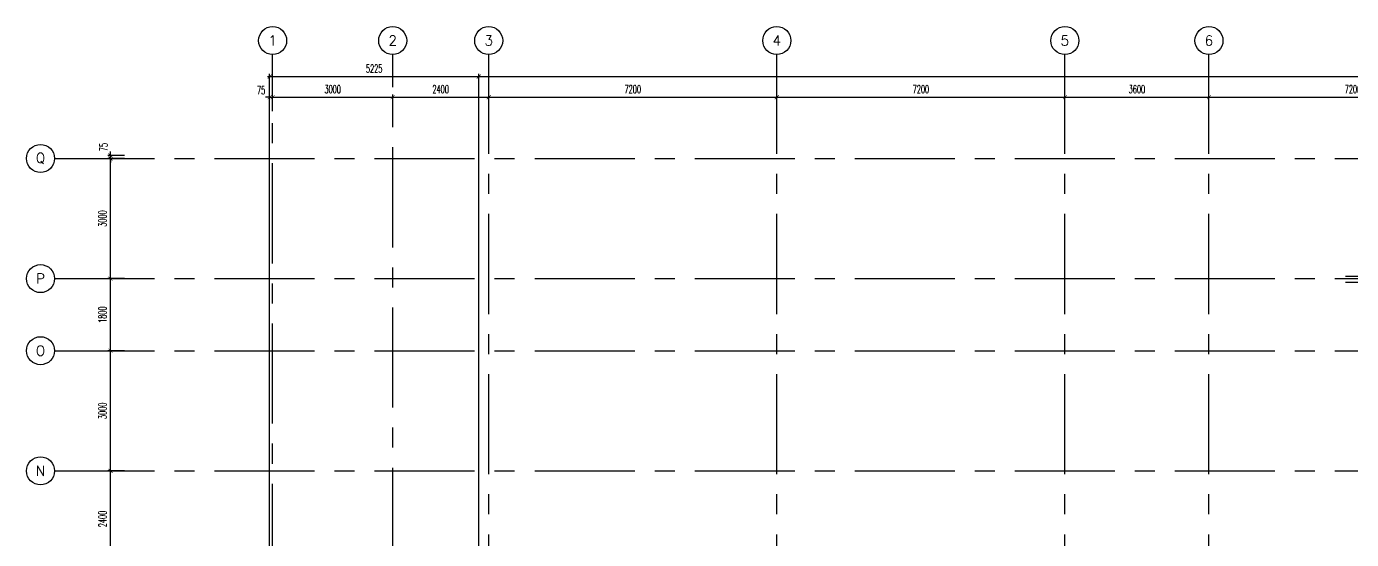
# Model space of a CAD drawing. Extents: x -10 to 91, y -4 to 87.
# Drawn here: x 1.99 to 35.11, y 73.99 to 86.8 of the extents above; entities that cross this region are included whole.
import ezdxf
from ezdxf.enums import TextEntityAlignment as Align

# ---------------------------------------------------------------- set-up
doc = ezdxf.new("R2010")
doc.units = 0
doc.header["$MEASUREMENT"] = 0
doc.header["$PDMODE"] = 3
doc.header["$PDSIZE"] = 0.1
doc.linetypes.add('CENTERX2', pattern=[4, 2.5, -0.5, 0.5, -0.5])
doc.layers.get('0').update_dxf_attribs({"linetype": 'CONTINUOUS'})
doc.layers.get('DEFPOINTS').update_dxf_attribs({"linetype": 'CONTINUOUS'})
for name, color, linetype in [('AX', 11, 'CONTINUOUS'), ('AX-CR', 11, 'CONTINUOUS'), ('AX-DIM', 11, 'CONTINUOUS'), ('AX-TXT', 4, 'CONTINUOUS'), ('AXES', 11, 'CENTERX2'), ('CURB', 11, 'CONTINUOUS'), ('SLOPE', 11, 'CONTINUOUS')]:
    doc.layers.add(name, color=color, linetype=linetype)
doc.styles.add('ROMANS', font='ROMANS.shx', dxfattribs={"width": 0.6})
doc.dimstyles.new('STANDARD in', dxfattribs={"dimtxt": 0.2, "dimasz": 0.1, "dimexe": 0.07, "dimexo": 0.05, "dimgap": 0.1, "dimtad": 1, "dimdec": 0, "dimlfac": 1000, "dimzin": 0, "dimdsep": 46, "dimtxsty": 'ROMANS', "dimblk": 'ARCHTICK', "dimcen": 0.05, "dimdle": 0.05, "dimclrd": 7, "dimclre": 7, "dimclrt": 2, "dimadec": 0, "dimazin": 0, "dimtfac": 1, "dimtdec": 0, "dimtmove": 2, "dimatfit": 3, "dimldrblk": 'ARCHTICK', "dimfxl": 0, "dimtolj": 1, "dimtzin": 0, "dimarcsym": 0})

# ---------------------------------------------------------------- blocks, each defined once
blk = doc.blocks.new('_ARCHTICK')
at = {"color": 0, "linetype": 'ByBlock', "const_width": 0.15}
blk.add_lwpolyline([(-0.5, -0.5), (0.5, 0.5)], dxfattribs=at)
blk = doc.blocks.new('*D134')
at = {"layer": 'AX-DIM', "color": 7, "lineweight": -2}
for p, q in [((13.244, 85.548), (88.66, 85.548)), ((13.294, 73.42), (13.294, 85.618)), ((88.61, 84.178), (88.61, 85.618))]:
    blk.add_line(p, q, dxfattribs=at)
at = {"layer": 'DEFPOINTS', "color": 0}
for p in [(88.61, 85.548), (88.61, 84.128), (13.294, 73.37)]:
    blk.add_point(p, dxfattribs=at)
at = {"layer": 'AX-DIM', "color": 7, "lineweight": -2, "xscale": 0.1, "yscale": 0.1, "zscale": 0.1, "rotation": 180}
blk.add_blockref('_ARCHTICK', (13.294, 85.548), dxfattribs=at)
at = {"layer": 'AX-DIM', "color": 7, "lineweight": -2, "xscale": 0.1, "yscale": 0.1, "zscale": 0.1}
blk.add_blockref('_ARCHTICK', (88.61, 85.548), dxfattribs=at)
at = {"layer": 'AX-DIM', "color": 2, "insert": (50.952, 85.748), "char_height": 0.2, "attachment_point": 5, "style": 'ROMANS'}
blk.add_mtext('\\A1;75316', dxfattribs=at)
blk = doc.blocks.new('*D159')
at = {"layer": 'AX-DIM', "color": 7, "linetype": 'ByBlock', "lineweight": -2}
for p, q in [((20.744, 84.684), (20.744, 85.104)), ((27.944, 84.684), (27.944, 85.104)), ((20.694, 85.034), (27.994, 85.034))]:
    blk.add_line(p, q, dxfattribs=at)
at = {"layer": 'DEFPOINTS', "color": 0, "linetype": 'ByBlock'}
for p in [(27.944, 85.034), (20.744, 84.634), (27.944, 84.634)]:
    blk.add_point(p, dxfattribs=at)
at = {"layer": 'AX-DIM', "color": 7, "linetype": 'ByBlock', "lineweight": -2, "xscale": 0.1, "yscale": 0.1, "zscale": 0.1, "rotation": 180}
blk.add_blockref('_ARCHTICK', (20.744, 85.034), dxfattribs=at)
at = {"layer": 'AX-DIM', "color": 7, "linetype": 'ByBlock', "lineweight": -2, "xscale": 0.1, "yscale": 0.1, "zscale": 0.1}
blk.add_blockref('_ARCHTICK', (27.944, 85.034), dxfattribs=at)
at = {"layer": 'AX-DIM', "color": 2, "linetype": 'ByBlock', "insert": (24.344, 85.234), "char_height": 0.2, "attachment_point": 5, "style": 'ROMANS'}
blk.add_mtext('\\A1;7200', dxfattribs=at)
blk = doc.blocks.new('*D140')
at = {"layer": 'AX-DIM', "color": 7, "lineweight": -2}
for p, q in [((8.019, 85.548), (13.344, 85.548)), ((8.069, 70.075), (8.069, 85.618)), ((13.294, 73.42), (13.294, 85.618))]:
    blk.add_line(p, q, dxfattribs=at)
at = {"layer": 'DEFPOINTS', "color": 0}
for p in [(13.294, 85.548), (13.294, 73.37), (8.069, 70.025)]:
    blk.add_point(p, dxfattribs=at)
at = {"layer": 'AX-DIM', "color": 7, "lineweight": -2, "xscale": 0.1, "yscale": 0.1, "zscale": 0.1, "rotation": 180}
blk.add_blockref('_ARCHTICK', (8.069, 85.548), dxfattribs=at)
at = {"layer": 'AX-DIM', "color": 7, "lineweight": -2, "xscale": 0.1, "yscale": 0.1, "zscale": 0.1}
blk.add_blockref('_ARCHTICK', (13.294, 85.548), dxfattribs=at)
at = {"layer": 'AX-DIM', "color": 2, "insert": (10.681, 85.748), "char_height": 0.2, "attachment_point": 5, "style": 'ROMANS'}
blk.add_mtext('\\A1;5225', dxfattribs=at)
blk = doc.blocks.new('*D137')
at = {"layer": 'AX-DIM', "color": 7, "linetype": 'ByBlock', "lineweight": -2}
for p, q in [((4.442, 75.705), (4.022, 75.705)), ((4.092, 73.255), (4.092, 75.755)), ((4.442, 73.305), (4.022, 73.305))]:
    blk.add_line(p, q, dxfattribs=at)
at = {"layer": 'DEFPOINTS', "color": 0, "linetype": 'ByBlock'}
for p in [(4.092, 75.705), (4.492, 75.705), (4.492, 73.305)]:
    blk.add_point(p, dxfattribs=at)
at = {"layer": 'AX-DIM', "color": 7, "linetype": 'ByBlock', "lineweight": -2, "xscale": 0.1, "yscale": 0.1, "zscale": 0.1}
for p, rotation in [((4.092, 75.705), 90), ((4.092, 73.305), 270)]:
    blk.add_blockref('_ARCHTICK', p, dxfattribs=dict(at, rotation=rotation))
at = {"layer": 'AX-DIM', "color": 2, "linetype": 'ByBlock', "insert": (3.892, 74.505), "char_height": 0.2, "attachment_point": 5, "rotation": 90, "style": 'ROMANS'}
blk.add_mtext('\\A1;2400', dxfattribs=at)
blk = doc.blocks.new('*D154')
at = {"layer": 'AX-DIM', "color": 7, "linetype": 'ByBlock', "lineweight": -2}
for p, q in [((8.144, 84.684), (8.144, 85.104)), ((11.144, 84.684), (11.144, 85.104)), ((8.094, 85.034), (11.194, 85.034))]:
    blk.add_line(p, q, dxfattribs=at)
at = {"layer": 'DEFPOINTS', "color": 0, "linetype": 'ByBlock'}
for p in [(11.144, 85.034), (8.144, 84.634), (11.144, 84.634)]:
    blk.add_point(p, dxfattribs=at)
at = {"layer": 'AX-DIM', "color": 7, "linetype": 'ByBlock', "lineweight": -2, "xscale": 0.1, "yscale": 0.1, "zscale": 0.1, "rotation": 180}
blk.add_blockref('_ARCHTICK', (8.144, 85.034), dxfattribs=at)
at = {"layer": 'AX-DIM', "color": 7, "linetype": 'ByBlock', "lineweight": -2, "xscale": 0.1, "yscale": 0.1, "zscale": 0.1}
blk.add_blockref('_ARCHTICK', (11.144, 85.034), dxfattribs=at)
at = {"layer": 'AX-DIM', "color": 2, "linetype": 'ByBlock', "insert": (9.644, 85.234), "char_height": 0.2, "attachment_point": 5, "style": 'ROMANS'}
blk.add_mtext('\\A1;3000', dxfattribs=at)
blk = doc.blocks.new('*D135')
at = {"layer": 'AX-DIM', "color": 7, "linetype": 'ByBlock', "lineweight": -2}
for p, q in [((4.442, 83.505), (4.022, 83.505)), ((4.092, 80.455), (4.092, 83.555)), ((4.442, 80.505), (4.022, 80.505))]:
    blk.add_line(p, q, dxfattribs=at)
at = {"layer": 'DEFPOINTS', "color": 0, "linetype": 'ByBlock'}
for p in [(4.092, 83.505), (4.492, 83.505), (4.492, 80.505)]:
    blk.add_point(p, dxfattribs=at)
at = {"layer": 'AX-DIM', "color": 7, "linetype": 'ByBlock', "lineweight": -2, "xscale": 0.1, "yscale": 0.1, "zscale": 0.1}
for p, rotation in [((4.092, 83.505), 90), ((4.092, 80.505), 270)]:
    blk.add_blockref('_ARCHTICK', p, dxfattribs=dict(at, rotation=rotation))
at = {"layer": 'AX-DIM', "color": 2, "linetype": 'ByBlock', "insert": (3.892, 82.005), "char_height": 0.2, "attachment_point": 5, "rotation": 90, "style": 'ROMANS'}
blk.add_mtext('\\A1;3000', dxfattribs=at)
blk = doc.blocks.new('AXL')
at = {"layer": 'AX-CR'}
blk.add_circle((-350, 0), 350, dxfattribs=at)
at = {"layer": 'AX-TXT', "style": 'ROMANS'}
blk.add_attdef('AX', text='', height=250, dxfattribs=at).set_placement((-350, 0), align=Align.MIDDLE)
blk = doc.blocks.new('*D136')
at = {"layer": 'AX-DIM', "color": 7, "linetype": 'ByBlock', "lineweight": -2}
for p, q in [((4.442, 83.58), (4.022, 83.58)), ((4.442, 83.505), (4.022, 83.505)), ((4.092, 83.58), (4.092, 83.68)), ((4.092, 83.505), (4.092, 83.58)), ((4.092, 83.505), (4.092, 83.405))]:
    blk.add_line(p, q, dxfattribs=at)
at = {"layer": 'DEFPOINTS', "color": 0, "linetype": 'ByBlock'}
for p in [(4.092, 83.58), (4.492, 83.58), (4.492, 83.505)]:
    blk.add_point(p, dxfattribs=at)
at = {"layer": 'AX-DIM', "color": 7, "linetype": 'ByBlock', "lineweight": -2, "xscale": 0.1, "yscale": 0.1, "zscale": 0.1}
for p, rotation in [((4.092, 83.58), 270), ((4.092, 83.505), 90)]:
    blk.add_blockref('_ARCHTICK', p, dxfattribs=dict(at, rotation=rotation))
at = {"layer": 'AX-DIM', "color": 2, "linetype": 'ByBlock', "insert": (3.917, 83.789), "char_height": 0.2, "attachment_point": 5, "rotation": 90, "style": 'ROMANS'}
blk.add_mtext('\\A1;75', dxfattribs=at)
blk = doc.blocks.new('*D153')
at = {"layer": 'AX-DIM', "color": 7, "linetype": 'ByBlock', "lineweight": -2}
for p, q in [((8.069, 84.684), (8.069, 85.104)), ((8.144, 84.684), (8.144, 85.104)), ((8.069, 85.034), (7.969, 85.034)), ((8.069, 85.034), (8.144, 85.034)), ((8.144, 85.034), (8.244, 85.034))]:
    blk.add_line(p, q, dxfattribs=at)
at = {"layer": 'DEFPOINTS', "color": 0, "linetype": 'ByBlock'}
for p in [(8.144, 85.034), (8.069, 84.634), (8.144, 84.634)]:
    blk.add_point(p, dxfattribs=at)
at = {"layer": 'AX-DIM', "color": 7, "linetype": 'ByBlock', "lineweight": -2, "xscale": 0.1, "yscale": 0.1, "zscale": 0.1}
blk.add_blockref('_ARCHTICK', (8.069, 85.034), dxfattribs=at)
at = {"layer": 'AX-DIM', "color": 7, "linetype": 'ByBlock', "lineweight": -2, "xscale": 0.1, "yscale": 0.1, "zscale": 0.1, "rotation": 180}
blk.add_blockref('_ARCHTICK', (8.144, 85.034), dxfattribs=at)
at = {"layer": 'AX-DIM', "color": 2, "linetype": 'ByBlock', "insert": (7.857, 85.209), "char_height": 0.2, "attachment_point": 5, "style": 'ROMANS'}
blk.add_mtext('\\A1;75', dxfattribs=at)
blk = doc.blocks.new('AXU')
at = {"layer": 'AX-CR'}
blk.add_circle((0, 350), 350, dxfattribs=at)
at = {"layer": 'AX-TXT', "style": 'ROMANS'}
blk.add_attdef('AX', text='', height=250, dxfattribs=at).set_placement((0, 350), align=Align.MIDDLE)
blk = doc.blocks.new('*D152')
at = {"layer": 'AX-DIM', "color": 7, "linetype": 'ByBlock', "lineweight": -2}
for p, q in [((13.544, 84.684), (13.544, 85.104)), ((20.744, 84.684), (20.744, 85.104)), ((13.494, 85.034), (20.794, 85.034))]:
    blk.add_line(p, q, dxfattribs=at)
at = {"layer": 'DEFPOINTS', "color": 0, "linetype": 'ByBlock'}
for p in [(20.744, 85.034), (13.544, 84.634), (20.744, 84.634)]:
    blk.add_point(p, dxfattribs=at)
at = {"layer": 'AX-DIM', "color": 7, "linetype": 'ByBlock', "lineweight": -2, "xscale": 0.1, "yscale": 0.1, "zscale": 0.1, "rotation": 180}
blk.add_blockref('_ARCHTICK', (13.544, 85.034), dxfattribs=at)
at = {"layer": 'AX-DIM', "color": 7, "linetype": 'ByBlock', "lineweight": -2, "xscale": 0.1, "yscale": 0.1, "zscale": 0.1}
blk.add_blockref('_ARCHTICK', (20.744, 85.034), dxfattribs=at)
at = {"layer": 'AX-DIM', "color": 2, "linetype": 'ByBlock', "insert": (17.144, 85.234), "char_height": 0.2, "attachment_point": 5, "style": 'ROMANS'}
blk.add_mtext('\\A1;7200', dxfattribs=at)
blk = doc.blocks.new('*D151')
at = {"layer": 'AX-DIM', "color": 7, "linetype": 'ByBlock', "lineweight": -2}
for p, q in [((11.144, 84.684), (11.144, 85.104)), ((13.544, 84.684), (13.544, 85.104)), ((11.094, 85.034), (13.594, 85.034))]:
    blk.add_line(p, q, dxfattribs=at)
at = {"layer": 'DEFPOINTS', "color": 0, "linetype": 'ByBlock'}
for p in [(13.544, 85.034), (11.144, 84.634), (13.544, 84.634)]:
    blk.add_point(p, dxfattribs=at)
at = {"layer": 'AX-DIM', "color": 7, "linetype": 'ByBlock', "lineweight": -2, "xscale": 0.1, "yscale": 0.1, "zscale": 0.1, "rotation": 180}
blk.add_blockref('_ARCHTICK', (11.144, 85.034), dxfattribs=at)
at = {"layer": 'AX-DIM', "color": 7, "linetype": 'ByBlock', "lineweight": -2, "xscale": 0.1, "yscale": 0.1, "zscale": 0.1}
blk.add_blockref('_ARCHTICK', (13.544, 85.034), dxfattribs=at)
at = {"layer": 'AX-DIM', "color": 2, "linetype": 'ByBlock', "insert": (12.344, 85.234), "char_height": 0.2, "attachment_point": 5, "style": 'ROMANS'}
blk.add_mtext('\\A1;2400', dxfattribs=at)
blk = doc.blocks.new('*D150')
at = {"layer": 'AX-DIM', "color": 7, "linetype": 'ByBlock', "lineweight": -2}
for p, q in [((31.544, 84.684), (31.544, 85.104)), ((38.744, 84.684), (38.744, 85.104)), ((31.494, 85.034), (38.794, 85.034))]:
    blk.add_line(p, q, dxfattribs=at)
at = {"layer": 'DEFPOINTS', "color": 0, "linetype": 'ByBlock'}
for p in [(38.744, 85.034), (31.544, 84.634), (38.744, 84.634)]:
    blk.add_point(p, dxfattribs=at)
at = {"layer": 'AX-DIM', "color": 7, "linetype": 'ByBlock', "lineweight": -2, "xscale": 0.1, "yscale": 0.1, "zscale": 0.1, "rotation": 180}
blk.add_blockref('_ARCHTICK', (31.544, 85.034), dxfattribs=at)
at = {"layer": 'AX-DIM', "color": 7, "linetype": 'ByBlock', "lineweight": -2, "xscale": 0.1, "yscale": 0.1, "zscale": 0.1}
blk.add_blockref('_ARCHTICK', (38.744, 85.034), dxfattribs=at)
at = {"layer": 'AX-DIM', "color": 2, "linetype": 'ByBlock', "insert": (35.144, 85.234), "char_height": 0.2, "attachment_point": 5, "style": 'ROMANS'}
blk.add_mtext('\\A1;7200', dxfattribs=at)
blk = doc.blocks.new('*D149')
at = {"layer": 'AX-DIM', "color": 7, "linetype": 'ByBlock', "lineweight": -2}
for p, q in [((27.944, 84.684), (27.944, 85.104)), ((31.544, 84.684), (31.544, 85.104)), ((27.894, 85.034), (31.594, 85.034))]:
    blk.add_line(p, q, dxfattribs=at)
at = {"layer": 'DEFPOINTS', "color": 0, "linetype": 'ByBlock'}
for p in [(31.544, 85.034), (27.944, 84.634), (31.544, 84.634)]:
    blk.add_point(p, dxfattribs=at)
at = {"layer": 'AX-DIM', "color": 7, "linetype": 'ByBlock', "lineweight": -2, "xscale": 0.1, "yscale": 0.1, "zscale": 0.1, "rotation": 180}
blk.add_blockref('_ARCHTICK', (27.944, 85.034), dxfattribs=at)
at = {"layer": 'AX-DIM', "color": 7, "linetype": 'ByBlock', "lineweight": -2, "xscale": 0.1, "yscale": 0.1, "zscale": 0.1}
blk.add_blockref('_ARCHTICK', (31.544, 85.034), dxfattribs=at)
at = {"layer": 'AX-DIM', "color": 2, "linetype": 'ByBlock', "insert": (29.744, 85.234), "char_height": 0.2, "attachment_point": 5, "style": 'ROMANS'}
blk.add_mtext('\\A1;3600', dxfattribs=at)
blk = doc.blocks.new('*D138')
at = {"layer": 'AX-DIM', "color": 7, "linetype": 'ByBlock', "lineweight": -2}
for p, q in [((4.442, 78.705), (4.022, 78.705)), ((4.092, 75.655), (4.092, 78.755)), ((4.442, 75.705), (4.022, 75.705))]:
    blk.add_line(p, q, dxfattribs=at)
at = {"layer": 'DEFPOINTS', "color": 0, "linetype": 'ByBlock'}
for p in [(4.092, 78.705), (4.492, 78.705), (4.492, 75.705)]:
    blk.add_point(p, dxfattribs=at)
at = {"layer": 'AX-DIM', "color": 7, "linetype": 'ByBlock', "lineweight": -2, "xscale": 0.1, "yscale": 0.1, "zscale": 0.1}
for p, rotation in [((4.092, 78.705), 90), ((4.092, 75.705), 270)]:
    blk.add_blockref('_ARCHTICK', p, dxfattribs=dict(at, rotation=rotation))
at = {"layer": 'AX-DIM', "color": 2, "linetype": 'ByBlock', "insert": (3.892, 77.205), "char_height": 0.2, "attachment_point": 5, "rotation": 90, "style": 'ROMANS'}
blk.add_mtext('\\A1;3000', dxfattribs=at)
blk = doc.blocks.new('*D139')
at = {"layer": 'AX-DIM', "color": 7, "linetype": 'ByBlock', "lineweight": -2}
for p, q in [((4.442, 80.505), (4.022, 80.505)), ((4.092, 78.655), (4.092, 80.555)), ((4.442, 78.705), (4.022, 78.705))]:
    blk.add_line(p, q, dxfattribs=at)
at = {"layer": 'DEFPOINTS', "color": 0, "linetype": 'ByBlock'}
for p in [(4.092, 80.505), (4.492, 80.505), (4.492, 78.705)]:
    blk.add_point(p, dxfattribs=at)
at = {"layer": 'AX-DIM', "color": 7, "linetype": 'ByBlock', "lineweight": -2, "xscale": 0.1, "yscale": 0.1, "zscale": 0.1}
for p, rotation in [((4.092, 80.505), 90), ((4.092, 78.705), 270)]:
    blk.add_blockref('_ARCHTICK', p, dxfattribs=dict(at, rotation=rotation))
at = {"layer": 'AX-DIM', "color": 2, "linetype": 'ByBlock', "insert": (3.892, 79.605), "char_height": 0.2, "attachment_point": 5, "rotation": 90, "style": 'ROMANS'}
blk.add_mtext('\\A1;1800', dxfattribs=at)

msp = doc.modelspace()

# ---------------------------------------------------------------- linework, layer by layer
at = {"layer": 'AXES'}
for p, q in [((8.1439, 28.8854), (8.1439, 86.0986)), ((11.1439, 25.2854), (11.1439, 86.0986)), ((13.5439, 7.6211), (13.5439, 86.0986)), ((20.7439, 7.6211), (20.7439, 86.0986)), ((27.9439, 7.6211), (27.9439, 86.0986)), ((31.5439, 7.6211), (31.5439, 86.0986)), ((2.6925, 83.5054), (71.7839, 83.5054)), ((2.6925, 80.5054), (90.1058, 80.5054)), ((2.6925, 78.7054), (71.7839, 78.7054)), ((2.6925, 75.7054), (71.7839, 75.7054))]:
    msp.add_line(p, q, dxfattribs=at)
at = {"layer": 'CURB'}
for p, q in [((38.2289, 80.5554), (34.9598, 80.5554)), ((38.2289, 80.4054), (34.9598, 80.4054))]:
    msp.add_line(p, q, dxfattribs=at)
at = {"layer": 'SLOPE', "color": 8, "linetype": 'ByBlock'}
msp.add_line((31.5439, 78.0615), (31.5374, 78.068), dxfattribs=at)

# ---------------------------------------------------------------- block references
at = {"layer": 'AX', "xscale": 0.001000000047497451, "yscale": 0.0009999999892897904, "zscale": 0.001}
for name, p, values in [('AXU', (8.1439, 86.0986), {'AX': '1'}), ('AXU', (11.1439, 86.0986), {'AX': '2'}), ('AXU', (13.5439, 86.0986), {'AX': '3'}), ('AXU', (20.7439, 86.0986), {'AX': '4'}), ('AXU', (27.9439, 86.0986), {'AX': '5'}), ('AXU', (31.5439, 86.0986), {'AX': '6'}), ('AXL', (2.6925, 83.5054), {'AX': 'Q'}), ('AXL', (2.6925, 80.5054), {'AX': 'P'}), ('AXL', (2.6925, 78.7054), {'AX': 'O'}), ('AXL', (2.6925, 75.7054), {'AX': 'N'})]:
    msp.add_blockref(name, p, dxfattribs=at).add_auto_attribs(values)

# ---------------------------------------------------------------- dimensions: what is measured, and where the dimension line sits
at = {"layer": 'AX-DIM'}
for base, p1, p2, picture, middle in [((13.2939, 85.5484), (8.0689, 70.0252), (13.2939, 73.37), '*D140', (10.6814, 85.7484)), ((88.6099, 85.5484), (13.2939, 73.37), (88.6099, 84.1284), '*D134', (50.9519, 85.7484))]:
    dim = msp.add_linear_dim(base=base, p1=p1, p2=p2, dimstyle='STANDARD in', dxfattribs=at)
    dim.commit()
    dim.dimension.update_dxf_attribs({"geometry": picture, "text_midpoint": middle})
at = {"layer": 'AX-DIM', "color": 1, "linetype": 'ByBlock'}
dim = msp.add_linear_dim(base=(8.1439, 85.0338), p1=(8.0689, 84.6338), p2=(8.1439, 84.6338), dimstyle='STANDARD in', dxfattribs=at)
dim.commit()
dim.dimension.update_dxf_attribs({"geometry": '*D153', "text_midpoint": (7.8569, 85.2088), "dimtype": 160})
for base, p1, p2, picture, middle in [((11.1439, 85.0338), (8.1439, 84.6338), (11.1439, 84.6338), '*D154', (9.6439, 85.2338)), ((13.5439, 85.0338), (11.1439, 84.6338), (13.5439, 84.6338), '*D151', (12.3439, 85.2338)), ((20.7439, 85.0338), (13.5439, 84.6338), (20.7439, 84.6338), '*D152', (17.1439, 85.2338)), ((27.9439, 85.0338), (20.7439, 84.6338), (27.9439, 84.6338), '*D159', (24.3439, 85.2338)), ((31.5439, 85.0338), (27.9439, 84.6338), (31.5439, 84.6338), '*D149', (29.7439, 85.2338)), ((38.7439, 85.0338), (31.5439, 84.6338), (38.7439, 84.6338), '*D150', (35.1439, 85.2338))]:
    dim = msp.add_linear_dim(base=base, p1=p1, p2=p2, dimstyle='STANDARD in', dxfattribs=at)
    dim.commit()
    dim.dimension.update_dxf_attribs({"geometry": picture, "text_midpoint": middle})
at = {"layer": 'AX-DIM', "linetype": 'ByBlock'}
dim = msp.add_linear_dim(base=(4.0925, 83.5804), p1=(4.4925, 83.5054), p2=(4.4925, 83.5804), angle=90, dimstyle='STANDARD in', dxfattribs=at)
dim.commit()
dim.dimension.update_dxf_attribs({"geometry": '*D136', "text_midpoint": (3.9175, 83.7892), "dimtype": 160})
for base, p1, p2, picture, middle in [((4.0925, 83.5054), (4.4925, 80.5054), (4.4925, 83.5054), '*D135', (3.8925, 82.0054)), ((4.0925, 80.5054), (4.4925, 78.7054), (4.4925, 80.5054), '*D139', (3.8925, 79.6054)), ((4.0925, 78.7054), (4.4925, 75.7054), (4.4925, 78.7054), '*D138', (3.8925, 77.2054)), ((4.0925, 75.7054), (4.4925, 73.3054), (4.4925, 75.7054), '*D137', (3.8925, 74.5054))]:
    dim = msp.add_linear_dim(base=base, p1=p1, p2=p2, angle=90, dimstyle='STANDARD in', dxfattribs=at)
    dim.commit()
    dim.dimension.update_dxf_attribs({"geometry": picture, "text_midpoint": middle})

doc.saveas('drawing.dxf')
